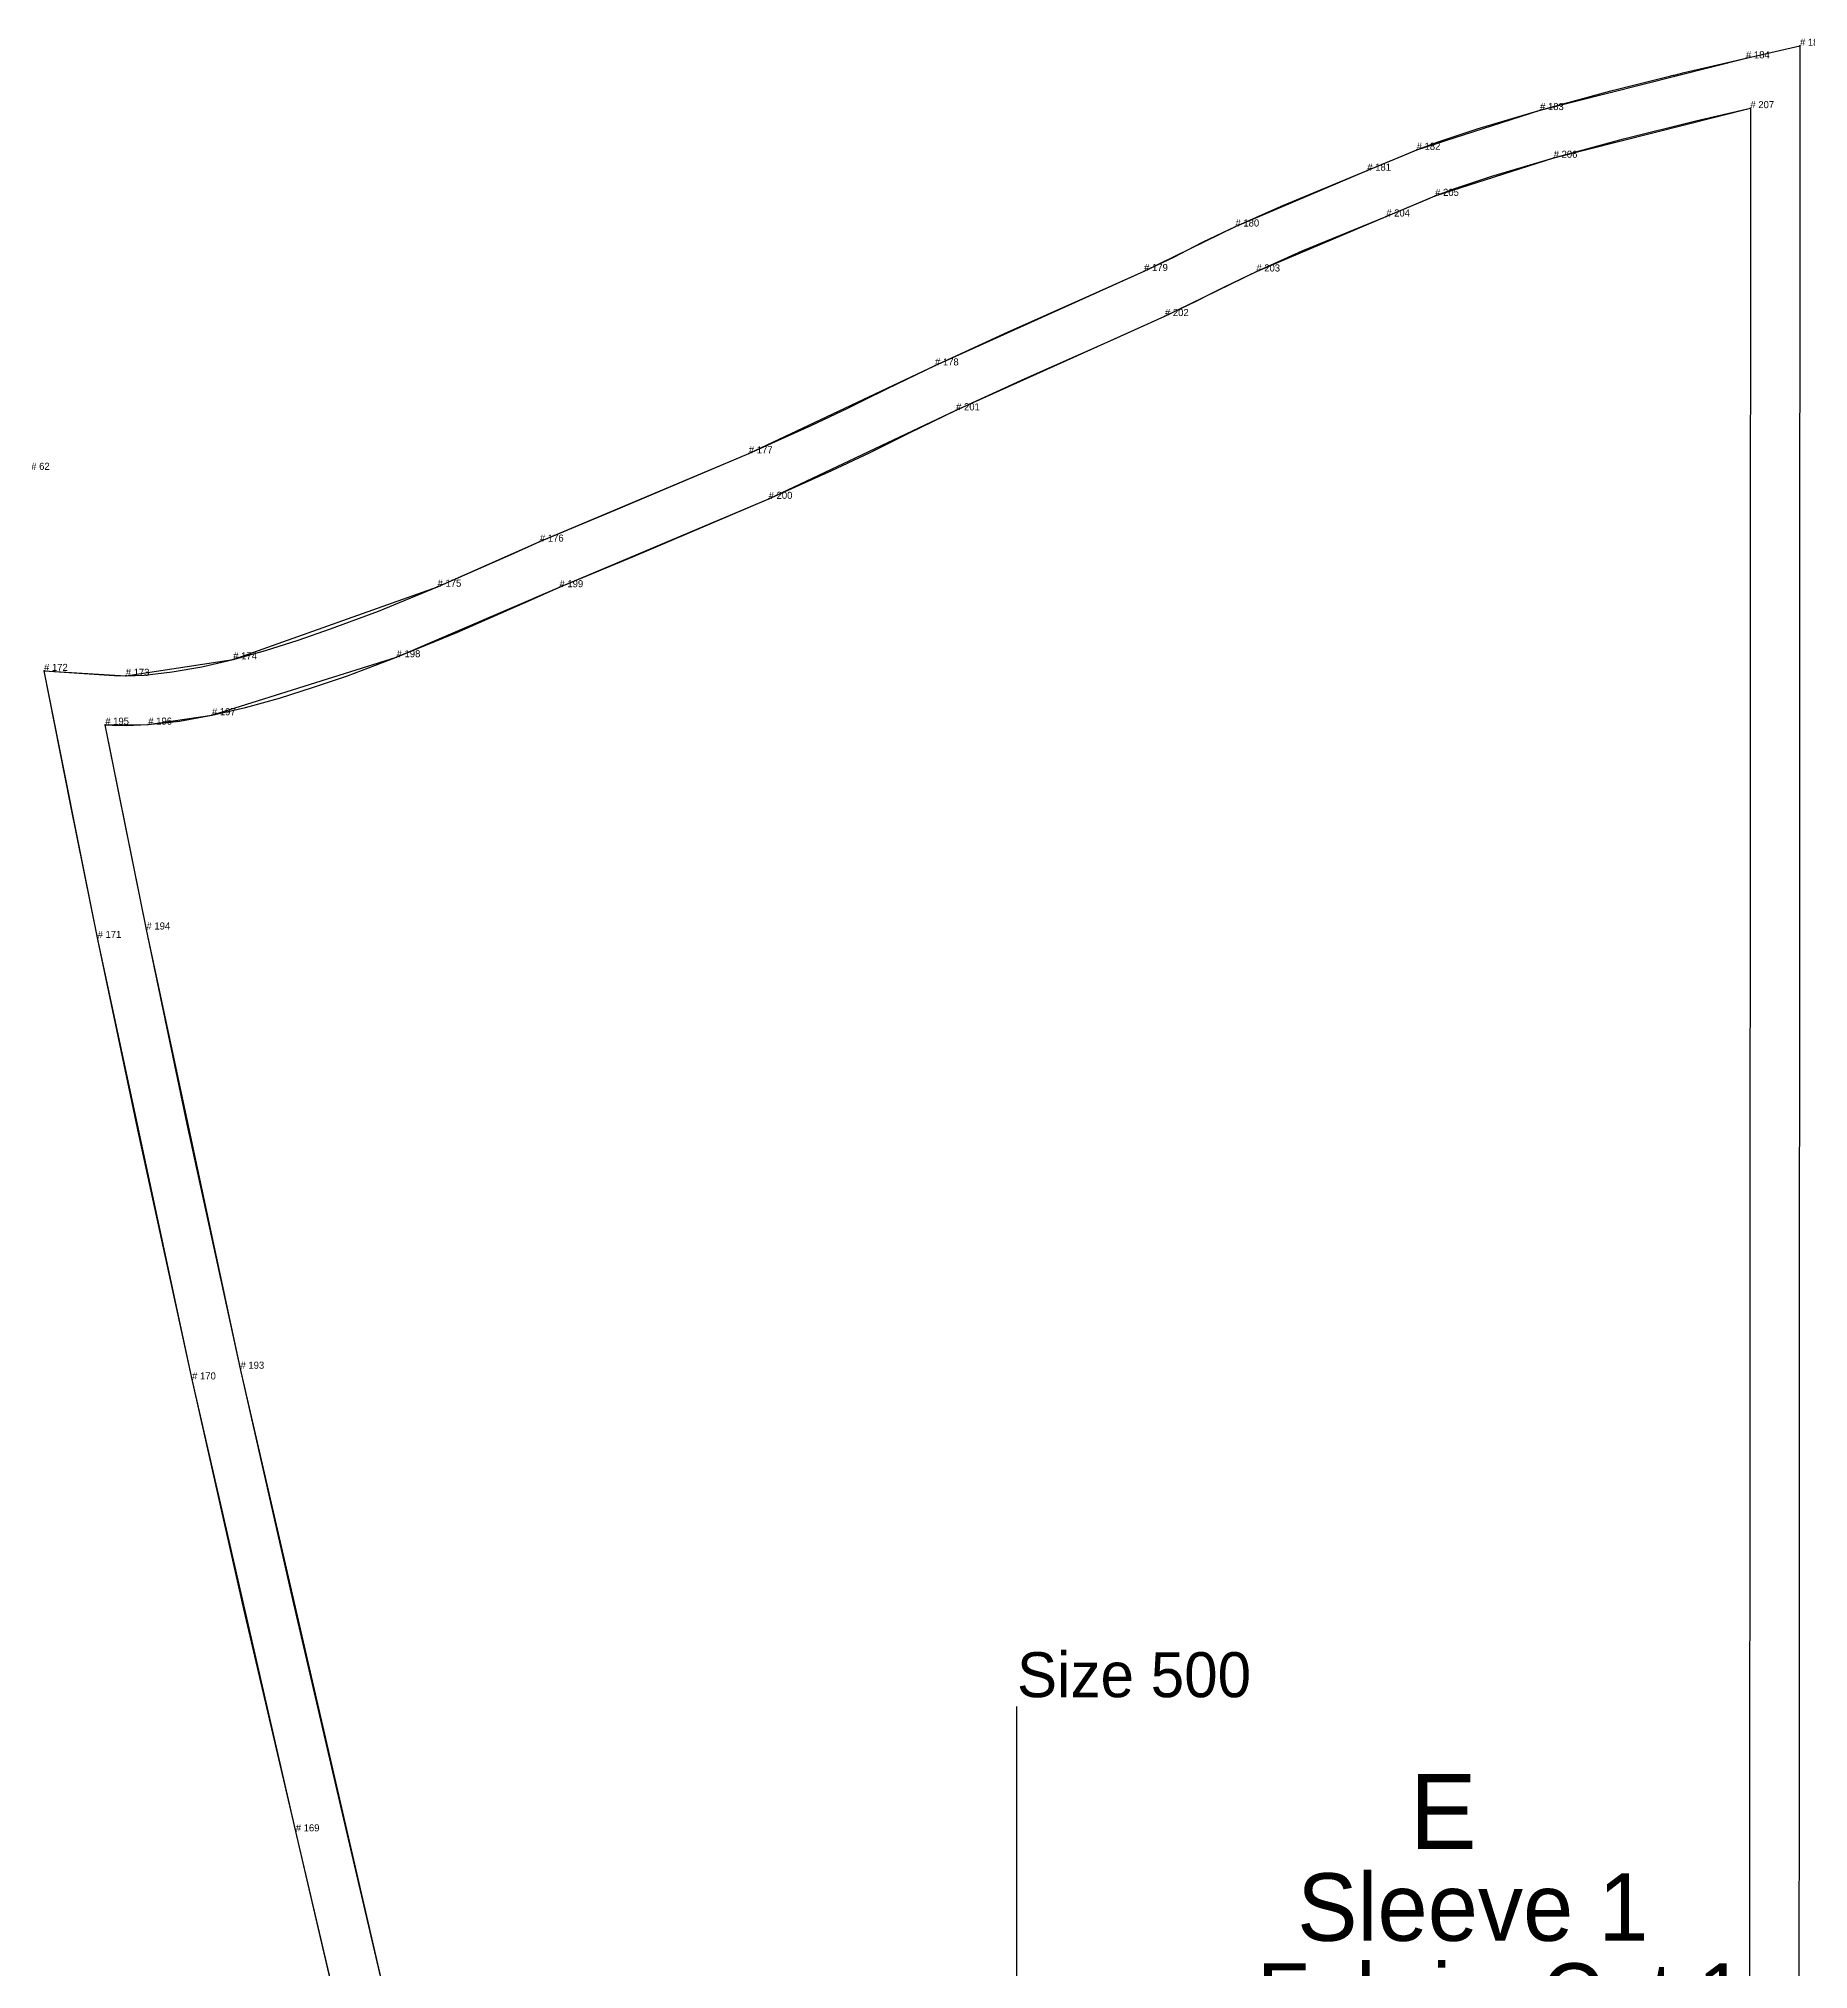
# Model space of a CAD drawing. Extents: x 0 to 1208, y -69 to 896.
# Drawn here: x 319.4 to 569.2, y 413.5 to 686 of the extents above; entities that cross this region are included whole.
import ezdxf

# ---------------------------------------------------------------- set-up
doc = ezdxf.new("R2010")
doc.units = 0
for name, color, linetype in [('1', 7, 'CONTINUOUS'), ('14', 7, 'CONTINUOUS'), ('15', 7, 'CONTINUOUS'), ('2', 7, 'CONTINUOUS'), ('3', 7, 'CONTINUOUS'), ('7', 7, 'CONTINUOUS'), ('84', 7, 'CONTINUOUS'), ('87', 7, 'CONTINUOUS')]:
    doc.layers.add(name, color=color, linetype=linetype)

# ---------------------------------------------------------------- blocks, each defined once
blk = doc.blocks.new('piece_Back_s500_M')
at = {"layer": '1'}
blk.add_text('# 62', height=1, dxfattribs=at).set_placement((318.34, 625.17))
blk = doc.blocks.new('piece_Sleeve_1_s500_M')
at = {"layer": '1'}
blk.add_lwpolyline([(567.7, 63.48), (421.8, 63.48), (415.9, 118.99), (403.84, 205.66), (388.46, 288.98), (369.4, 374.57), (355.68, 433.02), (341.05, 496.8), (327.71, 559.11), (320.15, 596.79), (331.68, 596.1), (346.85, 598.42), (375.7, 608.67), (390.15, 615.04), (419.64, 627.48), (445.92, 639.9), (475.44, 653.22), (488.33, 659.51), (506.94, 667.39), (513.91, 670.33), (531.33, 675.94), (560.4, 683.25), (568.02, 685.01)], close=True, dxfattribs=at)
at = {"layer": '14'}
blk.add_lwpolyline([(560.7, 70.48), (428.14, 70.48), (422.85, 119.81), (415.82, 173.59), (408.11, 222.64), (399.72, 268.4), (389.2, 319.11), (369.4, 405.15), (347.88, 498.31), (334.61, 560.3), (328.79, 589.2), (334.86, 589.21), (343.85, 590.54), (369.92, 598.72), (392.91, 608.6), (422.44, 621.07), (448.9, 633.57), (478.38, 646.87), (491.28, 653.16), (509.62, 660.92), (516.52, 663.83), (533.25, 669.21), (561.02, 676.21)], close=True, dxfattribs=at)
at = {"layer": '2'}
for p in [(568.02, 685.01), (561.02, 676.21), (320.15, 596.79), (328.79, 589.2)]:
    blk.add_point(p, dxfattribs=at)
at = {"layer": '3'}
for p in [(560.4, 683.25), (531.33, 675.94), (513.91, 670.33), (533.25, 669.21), (506.94, 667.39), (516.52, 663.83), (488.33, 659.51), (509.62, 660.92), (475.44, 653.22), (491.28, 653.16), (478.38, 646.87), (445.92, 639.9), (448.9, 633.57), (419.64, 627.48), (422.44, 621.07), (390.15, 615.04), (375.7, 608.67), (392.91, 608.6), (346.85, 598.42), (369.92, 598.72), (331.68, 596.1), (334.86, 589.21), (343.85, 590.54), (327.71, 559.11), (334.61, 560.3), (341.05, 496.8), (347.88, 498.31), (355.68, 433.02)]:
    blk.add_point(p, dxfattribs=at)
at = {"layer": '7'}
blk.add_line((457.49, 350.64), (457.49, 450.64), dxfattribs=at)
at = {"layer": '84'}
blk.add_lwpolyline([(362.48, 404), (359.17, 418.03), (355.68, 433.02), (348.42, 464.19), (341.05, 496.8), (333.51, 531.37), (327.75, 558.89), (327.74, 558.93), (327.73, 558.98), (327.72, 559.02), (327.71, 559.06), (327.71, 559.11), (323.87, 578), (320.15, 596.79), (330.05, 596.13), (331.68, 596.1), (334.33, 596.2), (338.24, 596.64), (342.43, 597.39), (346.85, 598.42), (351.4, 599.68), (356.01, 601.13), (360.6, 602.71), (367.37, 605.24), (375.7, 608.67), (386.08, 613.24), (390.15, 615.04), (400.64, 619.41), (419.64, 627.48), (428.44, 631.43), (433.61, 633.87), (435.87, 635), (439.21, 636.67), (445.92, 639.9), (455.75, 644.42), (467.79, 649.77), (475.44, 653.22), (479.71, 655.25), (481.53, 656.18), (483.78, 657.33), (488.33, 659.51), (495, 662.49), (506.94, 667.39), (512.7, 669.81), (513.91, 670.33), (516.95, 671.47), (522.43, 673.3), (531.33, 675.94), (541.33, 678.66), (549.8, 680.78), (549.95, 680.81), (550.1, 680.85), (550.25, 680.89), (551.69, 681.25), (555.76, 682.18), (560.4, 683.25), (568.02, 685.01), (567.7, 63.48)], dxfattribs=at)
at = {"layer": '87'}
blk.add_lwpolyline([(369.4, 405.15), (365.99, 419.63), (365.98, 419.67), (362.46, 434.76), (355.25, 465.75), (347.88, 498.31), (340.35, 532.83), (334.61, 560.3), (330.74, 579.37), (328.79, 589.2), (329.75, 589.13), (331.74, 589.09), (334.86, 589.21), (339.26, 589.71), (343.85, 590.54), (348.58, 591.64), (353.38, 592.97), (358.2, 594.48), (362.97, 596.12), (369.92, 598.72), (378.44, 602.22), (388.9, 606.84), (392.91, 608.6), (403.35, 612.95), (422.44, 621.07), (431.37, 625.07), (436.67, 627.58), (439, 628.74), (442.3, 630.39), (448.9, 633.57), (458.64, 638.05), (470.65, 643.38), (478.38, 646.87), (482.8, 648.97), (484.71, 649.94), (486.89, 651.05), (491.28, 653.16), (497.76, 656.06), (509.62, 660.92), (515.43, 663.36), (516.52, 663.83), (519.3, 664.87), (524.54, 666.63), (533.25, 669.21), (543.1, 671.88), (553.32, 674.44), (561.02, 676.21), (560.7, 70.48)], dxfattribs=at)
at = {"layer": '1'}
for s, p in [('# 184', (560.4, 683.25)), ('# 185', (568.02, 685.01)), ('# 183', (531.33, 675.94)), ('# 182', (513.91, 670.33)), ('# 181', (506.94, 667.39)), ('# 180', (488.33, 659.51)), ('# 179', (475.44, 653.22)), ('# 178', (445.92, 639.9)), ('# 177', (419.64, 627.48)), ('# 176', (390.15, 615.04)), ('# 175', (375.7, 608.67)), ('# 172', (320.15, 596.79)), ('# 173', (331.68, 596.1)), ('# 174', (346.85, 598.42)), ('# 171', (327.71, 559.11)), ('# 170', (341.05, 496.8)), ('# 169', (355.68, 433.02))]:
    blk.add_text(s, height=1, dxfattribs=at).set_placement(p)
at = {"layer": '14'}
for s, p in [('# 207', (561.02, 676.21)), ('# 206', (533.25, 669.21)), ('# 205', (516.52, 663.83)), ('# 204', (509.62, 660.92)), ('# 203', (491.28, 653.16)), ('# 202', (478.38, 646.87)), ('# 201', (448.9, 633.57)), ('# 200', (422.44, 621.07)), ('# 199', (392.91, 608.6)), ('# 198', (369.92, 598.72)), ('# 197', (343.85, 590.54)), ('# 195', (328.79, 589.2)), ('# 196', (334.86, 589.21)), ('# 194', (334.61, 560.3)), ('# 193', (347.88, 498.31))]:
    blk.add_text(s, height=1, dxfattribs=at).set_placement(p)
at = {"layer": '15'}
for s, height, p in [('Size 500', 6.35, (457.49, 451.96)), ('E', 10.58, (512.92, 430.54)), ('Sleeve 1', 9.53, (497.05, 417.58)), ('Fabric, Cut 1', 9, (491.36, 405.41))]:
    blk.add_text(s, height=height, dxfattribs=at).set_placement(p)

msp = doc.modelspace()

# ---------------------------------------------------------------- block references
at = {"layer": '1'}
for name in ['piece_Back_s500_M', 'piece_Sleeve_1_s500_M']:
    msp.add_blockref(name, (0, 0), dxfattribs=at)

doc.saveas('drawing.dxf')
